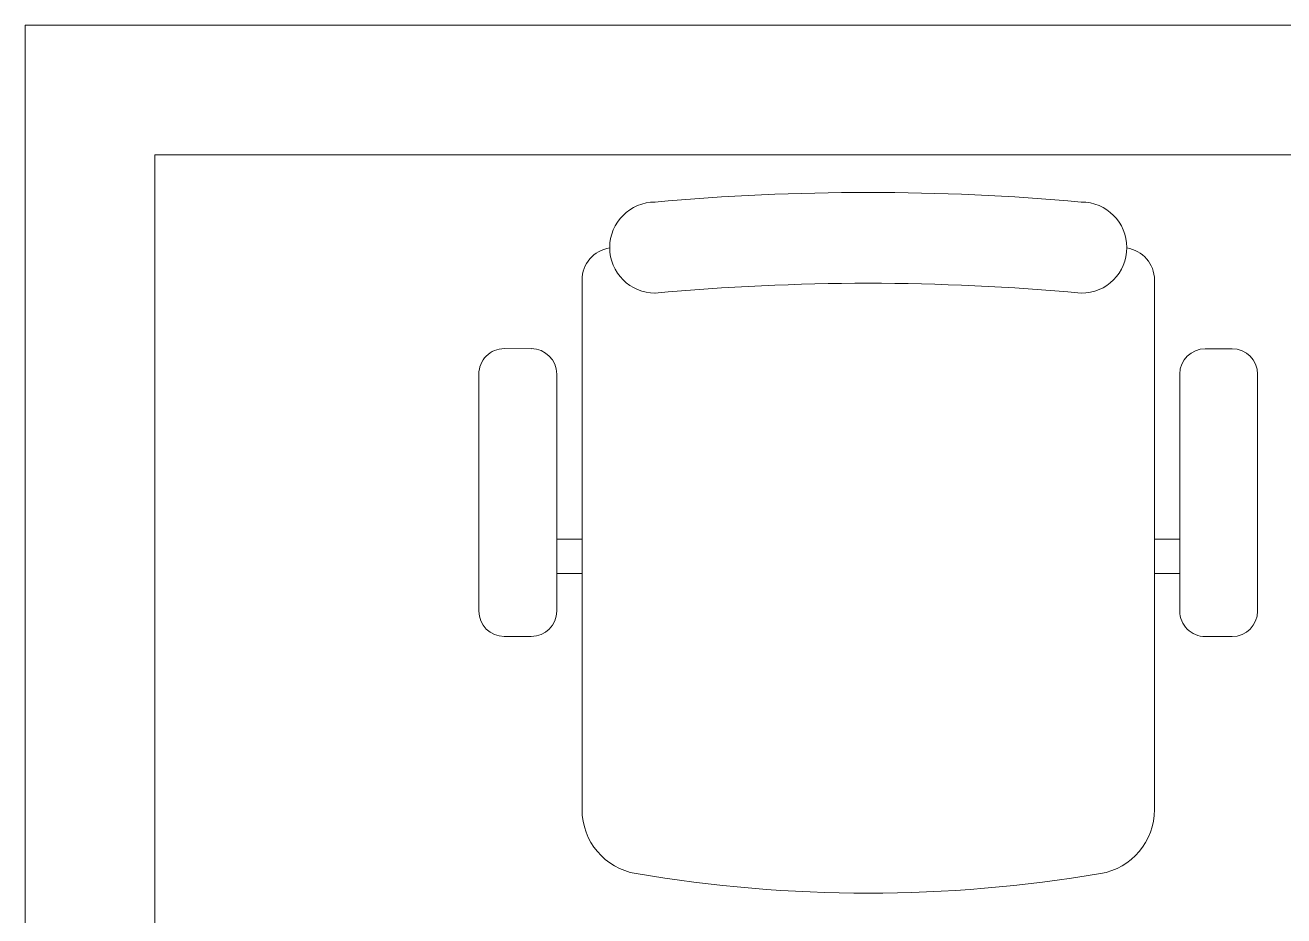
# Model space of a CAD drawing. Header units: millimetres. Extents: x -160614 to 59925, y -157025 to 0.
# Drawn here: x -105460 to -104490, y -112429 to -111743 of the extents above; entities that cross this region are included whole.
import ezdxf

# ---------------------------------------------------------------- set-up
doc = ezdxf.new("R2010")
doc.units = ezdxf.units.MM
doc.header["$LTSCALE"] = 8
doc.layers.get('0').update_dxf_attribs({"color": 9, "lineweight": 5})
for name, color, linetype, lineweight in [('72_EGR_EQP_TAG', 9, 'Continuous', 5), ('LOADING', 9, 'Continuous', 5), ('NEW Wall', 9, 'Continuous', 5), ('Walls', 9, 'Continuous', 5)]:
    doc.layers.add(name, color=color, linetype=linetype, lineweight=lineweight)
doc.layers.get('0').off()
doc.layers.get('0').freeze()

# ---------------------------------------------------------------- blocks, each defined once
blk = doc.blocks.new('*X17')
for p, q in [((5, 3), (5, 3)), ((5, 3), (5, 3)), ((5, 3), (5, 3)), ((5, 3), (5, 3)), ((5, 3), (5, 3)), ((5, 3), (5, 3)), ((5, 3), (5, 3)), ((5, 3), (5, 3)), ((5, 3), (5, 3)), ((5, 3), (5, 3)), ((5, 3), (5, 3)), ((5, 3), (5, 3)), ((5, 3), (5, 3)), ((5, 3), (5, 3)), ((5, 3), (5, 3)), ((5, 3), (5, 3)), ((5, 3), (5, 3)), ((5, 3), (5, 3)), ((5, 3), (5, 3)), ((5, 3), (5, 3)), ((5, 3), (5, 3)), ((5, 3), (5, 3)), ((5, 3), (5, 3)), ((5, 3), (5, 3)), ((5, 3), (5, 3)), ((5, 3), (5, 3)), ((5, 3), (5, 3)), ((5, 3), (5, 3)), ((5, 3), (5, 3)), ((5, 3), (5, 3)), ((5, 3), (5, 3)), ((5, 3), (5, 3)), ((5, 3), (5, 3)), ((5, 3), (5, 3)), ((5, 3), (5, 3)), ((5, 3), (5, 3)), ((5, 3), (5, 3)), ((5, 3), (5, 3)), ((5, 3), (5, 3)), ((5, 3), (5, 3)), ((5, 3), (5, 3)), ((5, 3), (5, 3)), ((5, 3), (5, 3)), ((5, 3), (5, 3)), ((5, 3), (5, 3)), ((5, 3), (5, 3)), ((5, 3), (5, 3)), ((5, 3), (5, 3)), ((5, 3), (5, 3)), ((5, 3), (5, 3)), ((5, 3), (5, 3)), ((5, 3), (5, 3)), ((5, 3), (5, 3)), ((5, 3), (5, 3)), ((5, 3), (5, 3)), ((5, 3), (5, 3)), ((5, 3), (5, 3)), ((5, 3), (5, 3)), ((5, 3), (5, 3)), ((5, 3), (5, 3)), ((5, 3), (5, 3)), ((5, 3), (5, 3)), ((5, 3), (5, 3)), ((5, 3), (5, 3)), ((5, 3), (5, 3)), ((5, 3), (5, 3)), ((6, 3), (5, 3)), ((5, 3), (5, 3)), ((6, 3), (5, 3)), ((5, 3), (5, 3)), ((6, 3), (5, 3)), ((5, 3), (5, 3)), ((6, 3), (5, 3)), ((5, 3), (5, 3)), ((5, 3), (5, 3)), ((5, 3), (5, 3)), ((5, 3), (5, 3)), ((5, 3), (5, 3)), ((5, 3), (5, 3)), ((5, 3), (5, 3)), ((5, 3), (5, 3)), ((5, 3), (5, 3)), ((5, 3), (5, 3)), ((5, 3), (5, 3)), ((5, 3), (5, 3)), ((5, 3), (5, 3)), ((5, 3), (5, 3)), ((5, 3), (5, 3)), ((5, 3), (5, 3)), ((5, 3), (5, 3)), ((5, 3), (5, 3)), ((5, 3), (5, 3)), ((5, 3), (5, 3)), ((5, 3), (5, 3)), ((5, 3), (5, 3)), ((5, 3), (5, 3)), ((6, 3), (6, 3)), ((6, 3), (6, 3)), ((6, 3), (6, 3)), ((6, 3), (6, 3)), ((6, 3), (6, 3)), ((6, 3), (6, 3)), ((6, 3), (6, 3)), ((6, 3), (6, 3)), ((6, 3), (6, 3)), ((6, 3), (6, 3)), ((6, 3), (6, 3)), ((6, 3), (6, 3)), ((6, 3), (6, 3)), ((6, 3), (6, 3)), ((6, 3), (6, 3)), ((6, 3), (6, 3)), ((6, 3), (6, 3)), ((6, 3), (6, 3)), ((6, 3), (6, 3)), ((6, 3), (6, 3)), ((6, 3), (6, 3)), ((6, 3), (6, 3)), ((6, 3), (6, 3)), ((6, 3), (6, 3)), ((6, 3), (6, 3)), ((6, 3), (6, 3)), ((6, 3), (6, 3)), ((6, 3), (6, 3)), ((6, 3), (6, 3)), ((6, 3), (6, 3)), ((6, 3), (6, 3)), ((6, 3), (6, 3)), ((6, 3), (6, 3)), ((6, 3), (6, 3)), ((6, 3), (6, 3)), ((6, 3), (6, 3)), ((6, 3), (6, 3)), ((6, 3), (6, 3)), ((6, 3), (6, 3)), ((6, 3), (6, 3)), ((6, 3), (6, 3)), ((6, 3), (6, 3)), ((6, 3), (6, 3)), ((6, 3), (6, 3)), ((6, 3), (6, 3)), ((6, 3), (6, 3)), ((6, 3), (6, 3)), ((6, 3), (6, 3)), ((6, 3), (6, 3)), ((6, 3), (6, 3)), ((6, 3), (6, 3)), ((6, 3), (6, 3)), ((6, 3), (6, 3)), ((6, 3), (6, 3)), ((6, 3), (6, 3)), ((6, 3), (6, 3)), ((6, 3), (6, 3)), ((6, 3), (6, 3)), ((6, 3), (6, 3)), ((6, 3), (6, 3)), ((6, 3), (6, 3)), ((6, 3), (6, 3)), ((6, 3), (6, 3)), ((6, 3), (6, 3)), ((6, 3), (6, 3)), ((6, 3), (6, 3)), ((6, 3), (6, 3)), ((6, 3), (6, 3)), ((6, 3), (6, 3)), ((6, 3), (6, 3)), ((6, 3), (6, 3)), ((6, 3), (6, 3)), ((6, 3), (6, 3)), ((6, 3), (6, 3)), ((6, 3), (6, 3)), ((6, 3), (6, 3)), ((6, 3), (6, 3)), ((6, 3), (6, 3)), ((6, 3), (6, 3)), ((6, 3), (6, 3)), ((6, 3), (6, 3)), ((6, 3), (6, 3)), ((6, 3), (6, 3)), ((6, 3), (6, 3)), ((6, 3), (6, 3)), ((6, 3), (6, 3)), ((6, 3), (6, 3)), ((6, 3), (6, 3)), ((6, 3), (6, 3)), ((6, 3), (6, 3)), ((6, 3), (6, 3)), ((6, 3), (6, 3)), ((6, 3), (6, 3)), ((6, 3), (6, 3)), ((6, 3), (6, 3)), ((6, 3), (6, 3)), ((6, 3), (6, 3)), ((6, 3), (6, 3)), ((6, 3), (6, 3)), ((6, 3), (6, 3)), ((6, 3), (6, 3)), ((6, 3), (6, 3)), ((6, 3), (6, 3)), ((6, 3), (6, 3)), ((6, 3), (6, 3)), ((6, 3), (6, 3)), ((6, 3), (6, 3)), ((6, 3), (6, 3)), ((6, 3), (6, 3)), ((6, 3), (6, 3)), ((6, 3), (6, 3)), ((6, 3), (6, 3)), ((6, 3), (6, 3)), ((6, 3), (6, 3)), ((6, 3), (6, 3)), ((6, 3), (6, 3)), ((6, 3), (6, 3)), ((6, 3), (6, 3)), ((6, 3), (6, 3)), ((6, 3), (6, 3)), ((6, 3), (6, 3)), ((6, 3), (6, 3)), ((6, 3), (6, 3)), ((6, 3), (6, 3)), ((6, 3), (6, 3)), ((6, 3), (6, 3)), ((6, 3), (6, 3)), ((6, 3), (6, 3)), ((6, 3), (6, 3)), ((6, 3), (6, 3)), ((6, 3), (6, 3)), ((6, 3), (6, 3)), ((6, 3), (6, 3)), ((6, 3), (6, 3)), ((6, 3), (6, 3)), ((6, 3), (6, 3)), ((6, 3), (6, 3)), ((6, 3), (6, 3)), ((6, 3), (6, 3)), ((6, 3), (6, 3)), ((6, 3), (6, 3)), ((6, 3), (6, 3)), ((6, 3), (6, 3)), ((6, 3), (6, 3)), ((6, 3), (6, 3)), ((6, 3), (6, 3)), ((6, 3), (6, 3)), ((6, 3), (6, 3)), ((6, 3), (6, 3)), ((6, 3), (6, 3)), ((6, 3), (6, 3)), ((6, 3), (6, 3)), ((6, 3), (6, 3)), ((6, 3), (6, 3)), ((6, 3), (6, 3)), ((6, 3), (6, 3)), ((6, 3), (6, 3)), ((6, 3), (6, 3)), ((6, 3), (6, 3)), ((6, 3), (6, 3)), ((6, 3), (6, 3)), ((6, 3), (6, 3)), ((6, 3), (6, 3)), ((6, 3), (6, 3)), ((6, 3), (6, 3)), ((6, 3), (6, 3)), ((6, 3), (6, 3)), ((6, 3), (6, 3)), ((6, 3), (6, 3)), ((6, 3), (6, 3)), ((6, 3), (6, 3)), ((6, 3), (6, 3)), ((6, 3), (6, 3)), ((6, 3), (6, 3)), ((6, 3), (6, 3)), ((6, 3), (6, 3)), ((6, 3), (6, 3)), ((6, 3), (6, 3)), ((6, 3), (6, 3)), ((6, 3), (6, 3)), ((6, 3), (6, 3)), ((6, 3), (6, 3)), ((6, 3), (6, 3)), ((6, 3), (6, 3)), ((6, 3), (6, 3)), ((6, 3), (6, 3)), ((6, 3), (6, 3)), ((6, 3), (6, 3)), ((6, 3), (6, 3)), ((6, 3), (6, 3)), ((6, 3), (6, 3)), ((6, 3), (6, 3)), ((6, 3), (6, 3)), ((6, 3), (6, 3)), ((6, 3), (6, 3)), ((6, 3), (6, 3)), ((6, 3), (6, 3)), ((6, 3), (6, 3)), ((6, 3), (6, 3)), ((6, 3), (6, 3)), ((6, 3), (6, 3)), ((6, 3), (6, 3)), ((6, 3), (6, 3)), ((6, 3), (6, 3)), ((6, 3), (5, 3)), ((6, 3), (5, 3)), ((6, 3), (5, 3)), ((6, 3), (5, 3)), ((6, 3), (5, 3)), ((6, 3), (6, 3)), ((6, 3), (6, 3)), ((6, 3), (6, 3)), ((6, 3), (6, 3)), ((6, 3), (6, 3)), ((6, 3), (6, 3)), ((6, 3), (6, 3)), ((6, 3), (6, 3)), ((6, 3), (6, 3)), ((6, 3), (6, 3)), ((6, 3), (6, 3)), ((6, 3), (6, 3)), ((6, 3), (6, 3)), ((6, 3), (6, 3)), ((6, 3), (6, 3)), ((6, 3), (6, 3)), ((6, 3), (6, 3)), ((6, 3), (6, 3)), ((6, 3), (6, 3)), ((6, 3), (6, 3)), ((6, 3), (6, 3)), ((6, 3), (6, 3)), ((6, 3), (6, 3)), ((6, 3), (6, 3)), ((6, 3), (6, 3)), ((6, 3), (6, 3)), ((6, 3), (6, 3)), ((6, 3), (6, 3)), ((6, 3), (6, 3)), ((6, 3), (6, 3)), ((6, 3), (6, 3)), ((6, 3), (6, 3)), ((6, 3), (6, 3)), ((6, 3), (6, 3)), ((6, 3), (6, 3)), ((6, 3), (6, 3)), ((6, 3), (6, 3)), ((6, 3), (6, 3)), ((6, 3), (6, 3)), ((6, 3), (6, 3)), ((6, 3), (6, 3)), ((6, 3), (6, 3)), ((6, 3), (6, 3)), ((6, 3), (6, 3)), ((6, 3), (6, 3)), ((6, 3), (6, 3)), ((6, 3), (6, 3)), ((6, 3), (6, 3)), ((6, 3), (6, 3)), ((6, 3), (6, 3)), ((6, 3), (6, 3)), ((6, 3), (6, 3)), ((6, 3), (6, 3)), ((6, 3), (6, 3)), ((6, 3), (6, 3)), ((6, 3), (6, 3)), ((6, 3), (6, 3)), ((6, 3), (6, 3)), ((6, 3), (6, 3)), ((6, 3), (6, 3)), ((6, 3), (6, 3)), ((6, 3), (6, 3)), ((6, 3), (6, 3)), ((6, 3), (6, 3)), ((6, 3), (6, 3)), ((6, 3), (6, 3)), ((6, 3), (6, 3)), ((6, 3), (6, 3)), ((6, 3), (6, 3)), ((6, 3), (6, 3)), ((6, 3), (6, 3)), ((6, 3), (6, 3)), ((6, 3), (6, 3)), ((6, 3), (6, 3)), ((6, 3), (6, 3)), ((6, 3), (6, 3)), ((6, 3), (6, 3)), ((6, 3), (6, 3)), ((6, 3), (6, 3)), ((6, 3), (6, 3)), ((6, 3), (6, 3)), ((6, 3), (6, 3)), ((6, 3), (6, 3)), ((6, 3), (6, 3)), ((6, 3), (6, 3)), ((6, 3), (6, 3)), ((6, 3), (6, 3)), ((6, 3), (6, 3)), ((6, 3), (6, 3)), ((6, 3), (6, 3)), ((6, 3), (6, 3)), ((6, 3), (6, 3)), ((6, 3), (6, 3)), ((6, 3), (6, 3)), ((6, 3), (6, 3)), ((6, 3), (6, 3)), ((6, 3), (6, 3)), ((6, 3), (6, 3)), ((6, 3), (6, 3)), ((6, 3), (6, 3)), ((6, 3), (6, 3)), ((6, 3), (6, 3)), ((6, 3), (6, 3)), ((6, 3), (6, 3)), ((6, 3), (6, 3)), ((6, 3), (6, 3)), ((6, 3), (6, 3)), ((6, 3), (6, 3)), ((6, 3), (6, 3)), ((6, 3), (6, 3)), ((6, 3), (6, 3)), ((6, 3), (6, 3)), ((6, 3), (6, 3)), ((6, 3), (6, 3)), ((6, 3), (6, 3)), ((6, 3), (6, 3)), ((6, 3), (6, 3)), ((6, 3), (6, 3)), ((6, 3), (6, 3)), ((6, 3), (6, 3)), ((6, 3), (6, 3)), ((6, 3), (6, 3)), ((6, 3), (6, 3)), ((6, 3), (6, 3)), ((6, 3), (6, 3)), ((6, 3), (6, 3)), ((6, 3), (6, 3)), ((6, 3), (6, 3)), ((6, 3), (6, 3)), ((6, 3), (6, 3)), ((6, 3), (6, 3)), ((6, 3), (6, 3)), ((6, 3), (6, 3)), ((6, 3), (6, 3)), ((6, 3), (6, 3)), ((6, 3), (6, 3)), ((6, 3), (6, 3)), ((6, 3), (6, 3)), ((6, 3), (6, 3)), ((6, 3), (6, 3)), ((6, 3), (6, 3)), ((6, 3), (6, 3)), ((6, 3), (6, 3)), ((6, 3), (6, 3)), ((6, 3), (6, 3)), ((6, 3), (6, 3)), ((6, 3), (6, 3)), ((6, 3), (6, 3)), ((6, 3), (6, 3)), ((6, 3), (6, 3)), ((6, 3), (6, 3)), ((6, 3), (6, 3)), ((6, 3), (6, 3)), ((6, 3), (6, 3)), ((6, 3), (6, 3)), ((6, 3), (6, 3)), ((6, 3), (6, 3)), ((6, 3), (6, 3)), ((6, 3), (6, 3)), ((6, 3), (6, 3)), ((6, 3), (6, 3)), ((6, 3), (6, 3)), ((6, 3), (6, 3)), ((6, 3), (6, 3)), ((6, 3), (6, 3)), ((6, 3), (6, 3)), ((6, 3), (6, 3)), ((6, 3), (6, 3)), ((6, 3), (6, 3)), ((6, 3), (6, 3)), ((6, 3), (6, 3)), ((6, 3), (6, 3)), ((6, 3), (6, 3)), ((6, 3), (6, 3)), ((6, 3), (6, 3)), ((6, 3), (6, 3)), ((6, 3), (6, 3)), ((6, 3), (6, 3)), ((6, 3), (6, 3)), ((6, 3), (6, 3)), ((6, 3), (6, 3)), ((6, 3), (6, 3)), ((6, 3), (6, 3)), ((6, 3), (6, 3)), ((6, 3), (6, 3)), ((6, 3), (6, 3)), ((6, 3), (6, 3)), ((6, 3), (6, 3)), ((6, 3), (6, 3)), ((6, 3), (6, 3)), ((6, 3), (6, 3)), ((6, 3), (6, 3)), ((6, 3), (6, 3)), ((6, 3), (6, 3)), ((6, 3), (6, 3)), ((6, 3), (6, 3)), ((6, 3), (6, 3)), ((6, 3), (6, 3)), ((6, 3), (6, 3)), ((6, 3), (6, 3)), ((6, 3), (6, 3)), ((6, 3), (6, 3)), ((6, 3), (6, 3)), ((6, 3), (6, 3)), ((6, 3), (6, 3)), ((6, 3), (6, 3)), ((6, 3), (6, 3)), ((6, 3), (6, 3)), ((6, 3), (6, 3)), ((6, 3), (6, 3)), ((6, 3), (6, 3)), ((6, 3), (6, 3)), ((6, 3), (6, 3)), ((6, 3), (6, 3)), ((6, 3), (6, 3)), ((6, 3), (6, 3)), ((6, 3), (6, 3)), ((6, 3), (6, 3)), ((6, 3), (6, 3)), ((6, 3), (6, 3)), ((6, 3), (6, 3)), ((6, 3), (6, 3)), ((6, 3), (6, 3)), ((6, 3), (6, 3)), ((6, 3), (6, 3)), ((6, 3), (6, 3)), ((6, 3), (6, 3)), ((6, 3), (6, 3)), ((6, 3), (6, 3)), ((6, 3), (6, 3)), ((6, 3), (6, 3)), ((6, 3), (6, 3)), ((6, 3), (6, 3)), ((6, 3), (6, 3)), ((6, 3), (6, 3)), ((6, 3), (6, 3)), ((6, 3), (6, 3)), ((6, 3), (6, 3)), ((6, 3), (6, 3)), ((6, 3), (6, 3)), ((6, 3), (6, 3)), ((6, 3), (6, 3)), ((6, 3), (6, 3)), ((6, 3), (6, 3)), ((6, 3), (6, 3)), ((6, 3), (6, 3)), ((6, 3), (6, 3)), ((6, 3), (6, 3)), ((6, 3), (6, 3)), ((6, 3), (6, 3)), ((6, 3), (6, 3)), ((6, 3), (6, 3)), ((6, 3), (6, 3)), ((6, 3), (6, 3)), ((6, 3), (6, 3)), ((6, 3), (6, 3)), ((6, 3), (6, 3)), ((6, 3), (6, 3)), ((6, 3), (6, 3)), ((6, 3), (6, 3)), ((6, 3), (6, 3)), ((6, 3), (6, 3)), ((6, 3), (6, 3)), ((6, 3), (6, 3)), ((6, 3), (6, 3)), ((6, 3), (6, 3)), ((6, 3), (6, 3)), ((6, 3), (6, 3)), ((6, 3), (6, 3)), ((6, 3), (6, 3)), ((6, 3), (6, 3)), ((6, 3), (6, 3)), ((6, 3), (6, 3)), ((6, 3), (6, 3)), ((6, 3), (6, 3)), ((6, 3), (6, 3)), ((6, 3), (6, 3)), ((6, 3), (6, 3)), ((6, 3), (6, 3)), ((6, 3), (6, 3)), ((6, 3), (6, 3)), ((6, 3), (6, 3)), ((6, 3), (6, 3)), ((6, 3), (6, 3)), ((6, 3), (6, 3)), ((6, 3), (6, 3)), ((6, 3), (6, 3)), ((6, 3), (6, 3)), ((6, 3), (6, 3)), ((6, 3), (6, 3)), ((6, 3), (6, 3)), ((6, 3), (6, 3)), ((6, 3), (6, 3)), ((6, 3), (6, 3)), ((6, 3), (6, 3)), ((6, 3), (6, 3)), ((6, 3), (6, 3)), ((6, 3), (6, 3)), ((6, 3), (6, 3)), ((6, 3), (6, 3)), ((6, 3), (6, 3)), ((6, 3), (6, 3)), ((6, 3), (6, 3)), ((6, 3), (6, 3)), ((6, 3), (6, 3)), ((6, 3), (6, 3)), ((6, 3), (6, 3)), ((6, 3), (6, 3)), ((6, 3), (6, 3)), ((6, 3), (6, 3)), ((6, 3), (6, 3)), ((6, 3), (6, 3)), ((6, 3), (6, 3)), ((6, 3), (6, 3)), ((6, 3), (6, 3)), ((6, 3), (6, 3)), ((6, 3), (6, 3))]:
    blk.add_line(p, q)
blk = doc.blocks.new('*X18')
for p, q in [((13, 1), (13, 1)), ((13, 1), (13, 1)), ((13, 1), (13, 1)), ((13, 1), (13, 1)), ((13, 1), (13, 1)), ((13, 1), (13, 1)), ((13, 1), (13, 1)), ((13, 1), (13, 1)), ((13, 1), (13, 1)), ((13, 1), (13, 1)), ((13, 1), (13, 1)), ((13, 1), (13, 1)), ((13, 1), (13, 1)), ((13, 1), (13, 1)), ((13, 1), (13, 1)), ((13, 1), (14, 1)), ((13, 1), (14, 1)), ((13, 1), (14, 1)), ((13, 1), (13, 1)), ((13, 1), (13, 1)), ((13, 1), (13, 1)), ((13, 1), (13, 1)), ((13, 1), (13, 1)), ((13, 1), (13, 1)), ((13, 1), (13, 1)), ((13, 1), (13, 1)), ((13, 1), (13, 1)), ((13, 1), (13, 1)), ((13, 1), (13, 1)), ((13, 1), (13, 1)), ((13, 1), (13, 1)), ((13, 1), (13, 1)), ((13, 1), (13, 1)), ((13, 1), (13, 1)), ((13, 1), (13, 1)), ((13, 1), (13, 1)), ((13, 1), (13, 1)), ((13, 1), (13, 1)), ((13, 1), (13, 1)), ((13, 1), (13, 1)), ((13, 1), (13, 1)), ((13, 1), (13, 1)), ((13, 1), (13, 1)), ((13, 1), (13, 1)), ((13, 1), (13, 1)), ((13, 1), (13, 1)), ((13, 1), (13, 1)), ((13, 1), (13, 1)), ((13, 1), (13, 1)), ((13, 1), (13, 1)), ((13, 1), (13, 1)), ((13, 1), (13, 1)), ((13, 1), (13, 1)), ((13, 1), (13, 1)), ((13, 1), (13, 1)), ((13, 1), (13, 1)), ((13, 1), (13, 1)), ((13, 1), (13, 1)), ((13, 1), (13, 1)), ((13, 1), (13, 1)), ((13, 1), (13, 1)), ((13, 1), (13, 1)), ((13, 1), (13, 1)), ((13, 1), (13, 1)), ((13, 1), (13, 1)), ((13, 1), (13, 1)), ((13, 1), (13, 1)), ((13, 1), (13, 1)), ((13, 1), (13, 1)), ((13, 1), (13, 1)), ((13, 1), (13, 1)), ((13, 1), (13, 1)), ((13, 1), (13, 1)), ((13, 1), (13, 1)), ((13, 1), (13, 1)), ((13, 1), (13, 1)), ((13, 1), (13, 1)), ((13, 1), (13, 1)), ((13, 1), (13, 1)), ((13, 1), (13, 1)), ((13, 1), (13, 1)), ((13, 1), (13, 1)), ((13, 1), (13, 1)), ((13, 1), (13, 1)), ((13, 1), (13, 1)), ((13, 1), (13, 1)), ((13, 1), (13, 1)), ((13, 1), (13, 1)), ((13, 1), (13, 1)), ((13, 1), (13, 1)), ((13, 1), (13, 1)), ((13, 1), (13, 1)), ((13, 1), (13, 1)), ((13, 1), (13, 1)), ((13, 1), (13, 1)), ((13, 1), (13, 1)), ((13, 1), (13, 1)), ((13, 1), (13, 1)), ((13, 1), (13, 1)), ((13, 1), (13, 1)), ((13, 1), (13, 1)), ((13, 1), (13, 1)), ((13, 1), (13, 1)), ((13, 1), (13, 1)), ((13, 1), (13, 1)), ((13, 1), (13, 1)), ((13, 1), (13, 1)), ((13, 1), (13, 1)), ((13, 1), (13, 1)), ((13, 1), (13, 1)), ((13, 1), (13, 1)), ((13, 1), (13, 1)), ((13, 1), (13, 1)), ((13, 1), (13, 1)), ((13, 1), (13, 1)), ((13, 1), (13, 1)), ((13, 1), (13, 1)), ((13, 1), (13, 1)), ((13, 1), (13, 1)), ((13, 1), (13, 1)), ((13, 1), (13, 1)), ((13, 1), (13, 1)), ((13, 1), (13, 1)), ((13, 1), (14, 1)), ((13, 0), (13, 0)), ((13, 0), (13, 0)), ((13, 0), (13, 0)), ((13, 0), (13, 0)), ((13, 0), (13, 0)), ((13, 0), (13, 0)), ((13, 0), (13, 0)), ((13, 0), (13, 0)), ((13, 0), (13, 0)), ((13, 0), (13, 0)), ((13, 0), (13, 0)), ((13, 0), (13, 0)), ((13, 0), (13, 0)), ((13, 0), (13, 0)), ((13, 0), (13, 0)), ((13, 0), (13, 0)), ((13, 0), (13, 0)), ((13, 0), (13, 0)), ((13, 0), (13, 0)), ((13, 0), (13, 0)), ((13, 0), (13, 0)), ((13, 0), (13, 0)), ((13, 0), (13, 0)), ((13, 0), (13, 0)), ((13, 0), (13, 0)), ((13, 0), (13, 0)), ((13, 0), (13, 0)), ((13, 0), (13, 0)), ((13, 0), (13, 0)), ((13, 0), (13, 0)), ((13, 0), (13, 0)), ((13, 0), (13, 0)), ((13, 0), (13, 0)), ((13, 0), (13, 0)), ((13, 0), (13, 0)), ((13, 0), (13, 0)), ((13, 0), (13, 0)), ((13, 0), (13, 0)), ((13, 0), (13, 0)), ((13, 0), (13, 0)), ((13, 0), (13, 0)), ((13, 0), (13, 0)), ((13, 0), (13, 0)), ((13, 0), (13, 0)), ((13, 0), (13, 0)), ((13, 0), (13, 0)), ((13, 0), (13, 0)), ((13, 0), (13, 0)), ((13, 0), (14, 0)), ((13, 0), (14, 0)), ((13, 0), (13, 0)), ((13, 0), (14, 0)), ((14, 1), (14, 1)), ((14, 1), (14, 1)), ((14, 1), (14, 1)), ((14, 1), (14, 1)), ((14, 1), (14, 1)), ((14, 1), (14, 1)), ((14, 1), (14, 1)), ((14, 1), (14, 1)), ((14, 1), (14, 1)), ((14, 1), (14, 1)), ((14, 1), (14, 1)), ((14, 1), (14, 1)), ((14, 1), (14, 1)), ((14, 1), (14, 1)), ((14, 1), (14, 1)), ((14, 1), (14, 1)), ((14, 1), (14, 1)), ((14, 1), (14, 1)), ((14, 1), (14, 1)), ((14, 1), (14, 1)), ((14, 1), (14, 1)), ((14, 1), (14, 1)), ((14, 1), (14, 1)), ((14, 1), (14, 1)), ((14, 1), (14, 1)), ((14, 1), (14, 1)), ((14, 1), (14, 1)), ((14, 1), (14, 1)), ((14, 1), (14, 1)), ((14, 1), (14, 1)), ((14, 1), (14, 1)), ((14, 1), (14, 1)), ((14, 1), (14, 1)), ((14, 1), (14, 1)), ((14, 1), (14, 1)), ((14, 1), (14, 1)), ((14, 1), (14, 1)), ((14, 1), (14, 1)), ((14, 1), (14, 1)), ((14, 1), (14, 1)), ((14, 1), (14, 1)), ((14, 1), (14, 1)), ((14, 1), (14, 1)), ((14, 1), (14, 1)), ((14, 1), (14, 1)), ((14, 1), (14, 1)), ((14, 1), (14, 1)), ((14, 1), (14, 1)), ((14, 1), (14, 1)), ((14, 1), (14, 1)), ((14, 1), (14, 1)), ((14, 1), (14, 1)), ((14, 1), (14, 1)), ((14, 1), (14, 1)), ((14, 1), (14, 1)), ((14, 1), (14, 1)), ((14, 1), (14, 1)), ((14, 1), (14, 1)), ((14, 1), (14, 1)), ((14, 1), (14, 1)), ((14, 1), (14, 1)), ((14, 1), (14, 1)), ((14, 1), (14, 1)), ((14, 1), (14, 1)), ((14, 1), (14, 1)), ((14, 1), (14, 1)), ((14, 1), (14, 1)), ((14, 1), (14, 1)), ((14, 1), (14, 1)), ((14, 1), (14, 1)), ((14, 1), (14, 1)), ((14, 1), (14, 1)), ((14, 1), (14, 1)), ((14, 1), (14, 1)), ((14, 1), (14, 1)), ((14, 1), (14, 1)), ((14, 1), (14, 1)), ((14, 1), (14, 1)), ((14, 1), (14, 1)), ((14, 1), (14, 1)), ((14, 1), (14, 1)), ((14, 1), (14, 1)), ((14, 1), (14, 1)), ((14, 1), (14, 1)), ((14, 1), (14, 1)), ((14, 1), (14, 1)), ((14, 1), (14, 1)), ((14, 1), (14, 1)), ((14, 1), (14, 1)), ((14, 1), (14, 1)), ((14, 1), (14, 1)), ((14, 1), (14, 1)), ((14, 1), (14, 1)), ((14, 1), (14, 1)), ((14, 0), (14, 0)), ((14, 0), (14, 0)), ((14, 0), (14, 0)), ((14, 0), (14, 0)), ((14, 0), (14, 0)), ((14, 0), (14, 0)), ((14, 0), (14, 0)), ((14, 0), (14, 0)), ((14, 0), (14, 0)), ((14, 0), (14, 0)), ((14, 0), (14, 0)), ((14, 0), (14, 0)), ((14, 0), (14, 0)), ((14, 0), (14, 0)), ((14, 0), (14, 0)), ((14, 0), (14, 0)), ((14, 0), (14, 0)), ((14, 0), (14, 0)), ((14, 0), (14, 0)), ((14, 0), (14, 0)), ((14, 0), (14, 0)), ((14, 0), (14, 0)), ((14, 0), (14, 0)), ((14, 0), (14, 0)), ((14, 0), (14, 0)), ((14, 0), (14, 0)), ((14, 0), (14, 0)), ((14, 0), (14, 0)), ((14, 0), (14, 0)), ((14, 0), (14, 0)), ((14, 0), (14, 0)), ((14, 0), (14, 0)), ((14, 0), (14, 0)), ((14, 0), (14, 0)), ((14, 0), (14, 0)), ((14, 0), (14, 0)), ((14, 0), (14, 0)), ((14, 0), (14, 0)), ((14, 0), (14, 0)), ((14, 0), (14, 0)), ((14, 0), (14, 0)), ((14, 0), (14, 0)), ((14, 0), (14, 0)), ((14, 0), (14, 0)), ((14, 0), (14, 0)), ((14, 0), (14, 0)), ((14, 0), (14, 0)), ((14, 0), (14, 0)), ((13, 0), (13, 0)), ((13, 0), (14, 0)), ((13, 0), (13, 0)), ((13, 0), (14, 0)), ((13, 0), (13, 0)), ((13, 0), (14, 0)), ((13, 0), (13, 0)), ((13, 0), (13, 0)), ((13, 0), (13, 0)), ((13, 0), (13, 0)), ((13, 0), (14, 0)), ((13, 0), (13, 0)), ((13, 0), (14, 0)), ((13, 0), (13, 0)), ((13, 0), (14, 0)), ((13, 0), (13, 0)), ((13, 0), (14, 0)), ((13, 0), (13, 0)), ((13, 0), (14, 0)), ((13, 0), (13, 0)), ((13, 0), (14, 0)), ((13, 0), (13, 0)), ((13, 0), (14, 0)), ((13, 0), (13, 0)), ((13, 0), (13, 0)), ((13, 0), (13, 0)), ((13, 0), (14, 0)), ((13, 0), (13, 0)), ((13, 0), (14, 0)), ((13, 0), (13, 0)), ((13, 0), (14, 0)), ((13, 0), (13, 0)), ((13, 0), (14, 0)), ((13, 0), (13, 0)), ((13, 0), (13, 0)), ((13, 0), (13, 0)), ((13, 0), (13, 0)), ((13, 0), (13, 0)), ((13, 0), (13, 0)), ((13, 0), (13, 0)), ((13, 0), (13, 0)), ((13, 0), (13, 0)), ((13, 0), (13, 0)), ((13, 0), (13, 0)), ((13, 0), (13, 0)), ((13, 0), (13, 0)), ((13, 0), (13, 0)), ((13, 0), (13, 0)), ((13, 0), (13, 0)), ((13, 0), (13, 0)), ((13, 0), (13, 0)), ((13, 0), (13, 0)), ((13, 0), (13, 0)), ((13, 0), (13, 0)), ((13, 0), (13, 0)), ((13, 0), (13, 0)), ((13, 0), (13, 0)), ((13, 0), (13, 0)), ((13, 0), (13, 0)), ((13, 0), (13, 0)), ((13, 0), (13, 0)), ((13, 0), (13, 0)), ((13, 0), (13, 0)), ((13, 0), (13, 0)), ((13, -1), (13, -1)), ((13, -1), (13, -1)), ((13, -1), (13, -1)), ((13, -1), (13, -1)), ((13, -1), (13, -1)), ((13, -1), (14, -1)), ((13, -1), (13, -1)), ((14, 0), (14, 0)), ((14, 0), (14, 0)), ((14, 0), (14, 0)), ((14, 0), (14, 0)), ((14, 0), (14, 0)), ((14, 0), (14, 0)), ((14, 0), (14, 0)), ((14, 0), (14, 0)), ((14, 0), (14, 0)), ((14, 0), (14, 0)), ((14, 0), (14, 0)), ((14, 0), (14, 0)), ((14, 0), (14, 0)), ((14, 0), (14, 0)), ((14, 0), (14, 0)), ((13, 0), (14, 0)), ((14, 0), (14, 0)), ((14, 0), (14, 0)), ((14, 0), (14, 0)), ((14, 0), (14, 0)), ((14, 0), (14, 0)), ((14, 0), (14, 0)), ((14, 0), (14, 0)), ((14, 0), (14, 0)), ((14, 0), (14, 0)), ((14, 0), (14, 0)), ((14, 0), (14, 0)), ((14, 0), (14, 0)), ((14, 0), (14, 0)), ((14, 0), (14, 0)), ((14, 0), (14, 0)), ((14, 0), (14, 0)), ((14, 0), (14, 0)), ((14, 0), (14, 0)), ((14, 0), (14, 0)), ((14, 0), (14, 0)), ((14, 0), (14, 0)), ((14, 0), (14, 0)), ((14, 0), (14, 0)), ((14, 0), (14, 0)), ((14, 0), (14, 0)), ((14, 0), (14, 0)), ((14, 0), (14, 0)), ((14, 0), (14, 0)), ((14, 0), (14, 0)), ((14, 0), (14, 0)), ((14, 0), (14, 0)), ((14, 0), (14, 0)), ((14, 0), (14, 0)), ((14, 0), (14, 0)), ((14, -1), (14, -1)), ((14, -1), (14, -1)), ((14, -1), (14, -1)), ((14, -1), (14, -1)), ((14, -1), (14, -1))]:
    blk.add_line(p, q)
blk = doc.blocks.new('GF21018-P')
for p, q in [((-0.2207, 0.47563), (-0.2207, 0.0675)), ((0.22049, 0.47563), (0.22049, 0.0675)), ((-0.2806, 0.34221), (-0.25983, 0.34221)), ((0.25963, 0.34221), (0.2804, 0.34221)), ((-0.30021, 0.32259), (-0.30021, 0.14)), ((-0.24021, 0.32259), (-0.24021, 0.14)), ((0.24001, 0.32259), (0.24001, 0.14)), ((0.30001, 0.32259), (0.30001, 0.14)), ((-0.24021, 0.29372), (-0.2207, 0.29372)), ((0.22049, 0.29372), (0.24001, 0.29372)), ((-0.24021, 0.26708), (-0.2207, 0.26708)), ((0.22049, 0.26708), (0.24001, 0.26708)), ((-0.2806, 0.12039), (-0.25983, 0.12039)), ((0.25963, 0.12039), (0.2804, 0.12039))]:
    blk.add_line(p, q)
for points in [[(0.24001, 0.29372), (0.24001, 0.29372), (0.24001, 0.29372), (0.24001, 0.29372), (0.24001, 0.29372), (0.24001, 0.29372), (0.24001, 0.29372), (0.24001, 0.29372), (0.24001, 0.29372), (0.24001, 0.29372), (0.24001, 0.29372), (0.24001, 0.29372), (0.24001, 0.29372), (0.24001, 0.29372), (0.24001, 0.29372), (0.24001, 0.29372), (0.24001, 0.29372), (0.24001, 0.29372), (0.24001, 0.29372), (0.24001, 0.29372), (0.24001, 0.29372), (0.24001, 0.29372), (0.24001, 0.29372), (0.24001, 0.29372), (0.24001, 0.29372), (0.24001, 0.29372), (0.24001, 0.29372), (0.24001, 0.29372), (0.24001, 0.29372), (0.24001, 0.29372), (0.24001, 0.29372), (0.24001, 0.29372), (0.24001, 0.29372), (0.24001, 0.29372), (0.24001, 0.29372), (0.24001, 0.29372), (0.24001, 0.29372), (0.24001, 0.29372), (0.24001, 0.29372), (0.24001, 0.29372), (0.24001, 0.29372), (0.24001, 0.29372), (0.24001, 0.29372), (0.24001, 0.29372), (0.24001, 0.29372), (0.24001, 0.29372), (0.24001, 0.29372), (0.24001, 0.29372), (0.24001, 0.29372), (0.24001, 0.29372), (0.24001, 0.29372), (0.24001, 0.29372), (0.24001, 0.29372), (0.24001, 0.29372), (0.24001, 0.29372), (0.24001, 0.29372), (0.24001, 0.29372), (0.24001, 0.29372), (0.24001, 0.29372), (0.24001, 0.29372), (0.24001, 0.29372), (0.24001, 0.29372), (0.24001, 0.29372), (0.24001, 0.29372), (0.24001, 0.29372), (0.24001, 0.29372), (0.24001, 0.29372), (0.24001, 0.29372), (0.24001, 0.29372), (0.24001, 0.29372), (0.24001, 0.29372), (0.24001, 0.29372), (0.24001, 0.29372), (0.24001, 0.29372), (0.24001, 0.29372), (0.24001, 0.29372), (0.24001, 0.29372), (0.24001, 0.29372), (0.24001, 0.29372), (0.24001, 0.29372), (0.24001, 0.29372), (0.24001, 0.29372), (0.24001, 0.29372), (0.24001, 0.29372), (0.24001, 0.29372), (0.24001, 0.29372), (0.24001, 0.29372), (0.24001, 0.29372), (0.24001, 0.29372), (0.24001, 0.29372), (0.24001, 0.29372), (0.24001, 0.29372), (0.24001, 0.29372), (0.24001, 0.29372), (0.24001, 0.29372), (0.24001, 0.29372), (0.24001, 0.29372), (0.24001, 0.29372), (0.24001, 0.29372), (0.24001, 0.29372), (0.24001, 0.29372), (0.24001, 0.29372), (0.24001, 0.29372), (0.24001, 0.29372), (0.24001, 0.29372), (0.24001, 0.29372), (0.24001, 0.29372), (0.24001, 0.29372), (0.24001, 0.29372), (0.24001, 0.29372), (0.24001, 0.29372), (0.24001, 0.29372), (0.24001, 0.29372), (0.24001, 0.29372), (0.24001, 0.29372), (0.24001, 0.29372), (0.24001, 0.29372), (0.24001, 0.29372), (0.24001, 0.29372), (0.24001, 0.29372), (0.24001, 0.29372), (0.24001, 0.29372), (0.24001, 0.29372), (0.24001, 0.29372), (0.24001, 0.29372), (0.24001, 0.29372), (0.24001, 0.29372), (0.24001, 0.29372), (0.24001, 0.29372), (0.24001, 0.29372), (0.24001, 0.29372), (0.24001, 0.29372), (0.24001, 0.29372), (0.24001, 0.29372), (0.24001, 0.29372), (0.24001, 0.29372), (0.24001, 0.29372), (0.24001, 0.29372), (0.24001, 0.29372), (0.24001, 0.29372), (0.24001, 0.29372), (0.24001, 0.29372), (0.24001, 0.29372), (0.24001, 0.29372), (0.24001, 0.29372), (0.24001, 0.29372), (0.24001, 0.29372), (0.24001, 0.29372), (0.24001, 0.29372), (0.24001, 0.29372), (0.24001, 0.29372), (0.24001, 0.29372), (0.24001, 0.29372), (0.24001, 0.29372), (0.24001, 0.29372), (0.24001, 0.29372), (0.24001, 0.29372), (0.24001, 0.29372), (0.24001, 0.29372), (0.24001, 0.29372), (0.24001, 0.29372), (0.24001, 0.29372), (0.24001, 0.29372), (0.24001, 0.29372), (0.24001, 0.29372), (0.24001, 0.29372), (0.24001, 0.29372), (0.24001, 0.29372), (0.24001, 0.29372), (0.24001, 0.29372), (0.24001, 0.29372), (0.24001, 0.29372), (0.24001, 0.29372), (0.24001, 0.29372), (0.24001, 0.29372), (0.24001, 0.29372), (0.24001, 0.29372), (0.24001, 0.29372), (0.24001, 0.29372), (0.24001, 0.29372), (0.24001, 0.29372), (0.24001, 0.29372), (0.24001, 0.29372), (0.24001, 0.29372), (0.24001, 0.29372), (0.24001, 0.29372), (0.24001, 0.29372), (0.24001, 0.29372), (0.24001, 0.29372), (0.24001, 0.29372), (0.24001, 0.29372), (0.24001, 0.29372), (0.24001, 0.29372), (0.24001, 0.29372), (0.24001, 0.29372), (0.24001, 0.29372), (0.24001, 0.29372), (0.24001, 0.29372), (0.24001, 0.29372), (0.24001, 0.29372), (0.24001, 0.29372), (0.24001, 0.29372), (0.24001, 0.29372), (0.24001, 0.29372), (0.24001, 0.29372), (0.24001, 0.29372), (0.24001, 0.29372), (0.24001, 0.29372), (0.24001, 0.29372), (0.24001, 0.29372), (0.24001, 0.29372), (0.24001, 0.29372), (0.24001, 0.29372), (0.24001, 0.29372), (0.24001, 0.29372), (0.24001, 0.29372), (0.24001, 0.29372), (0.24001, 0.29372), (0.24001, 0.29372), (0.24001, 0.29372), (0.24001, 0.29372), (0.24001, 0.29372), (0.24001, 0.29372), (0.24001, 0.29372), (0.24001, 0.29372), (0.24001, 0.29372), (0.24001, 0.29372), (0.24001, 0.29372), (0.24001, 0.29372), (0.24001, 0.29372), (0.24001, 0.29372), (0.24001, 0.29372), (0.24001, 0.29372), (0.24001, 0.29372), (0.24001, 0.29372), (0.24001, 0.29372), (0.24001, 0.29372), (0.24001, 0.29372), (0.24001, 0.29372), (0.24001, 0.29372), (0.24001, 0.29372), (0.24001, 0.29372), (0.24001, 0.29372), (0.24001, 0.29372), (0.24001, 0.29372), (0.24001, 0.29372), (0.24001, 0.29372), (0.24001, 0.29372), (0.24001, 0.29372), (0.24001, 0.29372), (0.24001, 0.29372), (0.24001, 0.29372), (0.24001, 0.29372), (0.24001, 0.29372), (0.24001, 0.29372), (0.24001, 0.29372), (0.24001, 0.29372), (0.24001, 0.29372), (0.24001, 0.29372), (0.24001, 0.29372), (0.24001, 0.29372), (0.24001, 0.29372), (0.24001, 0.29372), (0.24001, 0.29372), (0.24001, 0.29372), (0.24001, 0.29372), (0.24001, 0.29372), (0.24001, 0.29372), (0.24001, 0.29372), (0.24001, 0.29372), (0.24001, 0.29372), (0.24001, 0.29372), (0.24001, 0.29372), (0.24001, 0.29372), (0.24001, 0.29372), (0.24001, 0.29372), (0.24001, 0.29372)], [(0.24001, 0.29372), (0.24001, 0.29372), (0.24001, 0.29372), (0.24001, 0.29372), (0.24001, 0.29372), (0.24001, 0.29372), (0.24001, 0.29372), (0.24001, 0.29372), (0.24001, 0.29372), (0.24001, 0.29372), (0.24001, 0.29372), (0.24001, 0.29372), (0.24001, 0.29372), (0.24001, 0.29372), (0.24001, 0.29372), (0.24001, 0.29372), (0.24001, 0.29372), (0.24001, 0.29372), (0.24001, 0.29372), (0.24001, 0.29372), (0.24001, 0.29372), (0.24001, 0.29372), (0.24001, 0.29372), (0.24001, 0.29372), (0.24001, 0.29372), (0.24001, 0.29372), (0.24001, 0.29372), (0.24001, 0.29372), (0.24001, 0.29372), (0.24001, 0.29372), (0.24001, 0.29372), (0.24001, 0.29372), (0.24001, 0.29372), (0.24001, 0.29372), (0.24001, 0.29372), (0.24001, 0.29372), (0.24001, 0.29372), (0.24001, 0.29372), (0.24001, 0.29372), (0.24001, 0.29372), (0.24001, 0.29372), (0.24001, 0.29372), (0.24001, 0.29372), (0.24001, 0.29372), (0.24001, 0.29372), (0.24001, 0.29372), (0.24001, 0.29372), (0.24001, 0.29372), (0.24001, 0.29372), (0.24001, 0.29372), (0.24001, 0.29372), (0.24001, 0.29372), (0.24001, 0.29372), (0.24001, 0.29372), (0.24001, 0.29372), (0.24001, 0.29372), (0.24001, 0.29372), (0.24001, 0.29372), (0.24001, 0.29372), (0.24001, 0.29372), (0.24001, 0.29372), (0.24001, 0.29372), (0.24001, 0.29372), (0.24001, 0.29372), (0.24001, 0.29372), (0.24001, 0.29372), (0.24001, 0.29372), (0.24001, 0.29372), (0.24001, 0.29372), (0.24001, 0.29372), (0.24001, 0.29372), (0.24001, 0.29372), (0.24001, 0.29372), (0.24001, 0.29372), (0.24001, 0.29372), (0.24001, 0.29372), (0.24001, 0.29372), (0.24001, 0.29372), (0.24001, 0.29372), (0.24001, 0.29372), (0.24001, 0.29372), (0.24001, 0.29372), (0.24001, 0.29372), (0.24001, 0.29372), (0.24001, 0.29372), (0.24001, 0.29372), (0.24001, 0.29372), (0.24001, 0.29372), (0.24001, 0.29372), (0.24001, 0.29372), (0.24001, 0.29372), (0.24001, 0.29372), (0.24001, 0.29372), (0.24001, 0.29372), (0.24001, 0.29372), (0.24001, 0.29372), (0.24001, 0.29372), (0.24001, 0.29372), (0.24001, 0.29372), (0.24001, 0.29372), (0.24001, 0.29372), (0.24001, 0.29372), (0.24001, 0.29372), (0.24001, 0.29372), (0.24001, 0.29372), (0.24001, 0.29372), (0.24001, 0.29372), (0.24001, 0.29372), (0.24001, 0.29372), (0.24001, 0.29372), (0.24001, 0.29372), (0.24001, 0.29372), (0.24001, 0.29372), (0.24001, 0.29372), (0.24001, 0.29372), (0.24001, 0.29372), (0.24001, 0.29372), (0.24001, 0.29372), (0.24001, 0.29372), (0.24001, 0.29372), (0.24001, 0.29372), (0.24001, 0.29372), (0.24001, 0.29372), (0.24001, 0.29372), (0.24001, 0.29372), (0.24001, 0.29372), (0.24001, 0.29372), (0.24001, 0.29372), (0.24001, 0.29372), (0.24001, 0.29372), (0.24001, 0.29372), (0.24001, 0.29372), (0.24001, 0.29372), (0.24001, 0.29372), (0.24001, 0.29372), (0.24001, 0.29372), (0.24001, 0.29372), (0.24001, 0.29372), (0.24001, 0.29372), (0.24001, 0.29372), (0.24001, 0.29372), (0.24001, 0.29372), (0.24001, 0.29372), (0.24001, 0.29372), (0.24001, 0.29372), (0.24001, 0.29372), (0.24001, 0.29372), (0.24001, 0.29372), (0.24001, 0.29372), (0.24001, 0.29372), (0.24001, 0.29372), (0.24001, 0.29372), (0.24001, 0.29372), (0.24001, 0.29372), (0.24001, 0.29372), (0.24001, 0.29372), (0.24001, 0.29372), (0.24001, 0.29372), (0.24001, 0.29372), (0.24001, 0.29372), (0.24001, 0.29372), (0.24001, 0.29372), (0.24001, 0.29372), (0.24001, 0.29372), (0.24001, 0.29372), (0.24001, 0.29372), (0.24001, 0.29372), (0.24001, 0.29372), (0.24001, 0.29372), (0.24001, 0.29372), (0.24001, 0.29372), (0.24001, 0.29372), (0.24001, 0.29372), (0.24001, 0.29372), (0.24001, 0.29372), (0.24001, 0.29372), (0.24001, 0.29372), (0.24001, 0.29372), (0.24001, 0.29372), (0.24001, 0.29372), (0.24001, 0.29372), (0.24001, 0.29372), (0.24001, 0.29372), (0.24001, 0.29372), (0.24001, 0.29372), (0.24001, 0.29372), (0.24001, 0.29372), (0.24001, 0.29372), (0.24001, 0.29372), (0.24001, 0.29372), (0.24001, 0.29372), (0.24001, 0.29372), (0.24001, 0.29372), (0.24001, 0.29372), (0.24001, 0.29372), (0.24001, 0.29372), (0.24001, 0.29372), (0.24001, 0.29372), (0.24001, 0.29372), (0.24001, 0.29372), (0.24001, 0.29372), (0.24001, 0.29372), (0.24001, 0.29372), (0.24001, 0.29372), (0.24001, 0.29372), (0.24001, 0.29372), (0.24001, 0.29372), (0.24001, 0.29372), (0.24001, 0.29372), (0.24001, 0.29372), (0.24001, 0.29372), (0.24001, 0.29372), (0.24001, 0.29372), (0.24001, 0.29372), (0.24001, 0.29372), (0.24001, 0.29372), (0.24001, 0.29372), (0.24001, 0.29372), (0.24001, 0.29372)], [(0.24001, 0.29372), (0.24001, 0.29372), (0.24001, 0.29372), (0.24001, 0.29372), (0.24001, 0.29372), (0.24001, 0.29372), (0.24001, 0.29372), (0.24001, 0.29372), (0.24001, 0.29372), (0.24001, 0.29372), (0.24001, 0.29372), (0.24001, 0.29372), (0.24001, 0.29372), (0.24001, 0.29372), (0.24001, 0.29372), (0.24001, 0.29372), (0.24001, 0.29372), (0.24001, 0.29372), (0.24001, 0.29372), (0.24001, 0.29372), (0.24001, 0.29372), (0.24001, 0.29372), (0.24001, 0.29372), (0.24001, 0.29372), (0.24001, 0.29372), (0.24001, 0.29372), (0.24001, 0.29372), (0.24001, 0.29372), (0.24001, 0.29372), (0.24001, 0.29372), (0.24001, 0.29372), (0.24001, 0.29372), (0.24001, 0.29372), (0.24001, 0.29372), (0.24001, 0.29372), (0.24001, 0.29372), (0.24001, 0.29372), (0.24001, 0.29372), (0.24001, 0.29372), (0.24001, 0.29372), (0.24001, 0.29372), (0.24001, 0.29372), (0.24001, 0.29372), (0.24001, 0.29372), (0.24001, 0.29372), (0.24001, 0.29372), (0.24001, 0.29372), (0.24001, 0.29372), (0.24001, 0.29372), (0.24001, 0.29372), (0.24001, 0.29372), (0.24001, 0.29372), (0.24001, 0.29372), (0.24001, 0.29372), (0.24001, 0.29372), (0.24001, 0.29372), (0.24001, 0.29372), (0.24001, 0.29372), (0.24001, 0.29372), (0.24001, 0.29372), (0.24001, 0.29372), (0.24001, 0.29372), (0.24001, 0.29372), (0.24001, 0.29372), (0.24001, 0.29372), (0.24001, 0.29372), (0.24001, 0.29372), (0.24001, 0.29372), (0.24001, 0.29372), (0.24001, 0.29372), (0.24001, 0.29372), (0.24001, 0.29372), (0.24001, 0.29372), (0.24001, 0.29372), (0.24001, 0.29372), (0.24001, 0.29372), (0.24001, 0.29372), (0.24001, 0.29372), (0.24001, 0.29372), (0.24001, 0.29372), (0.24001, 0.29372), (0.24001, 0.29372), (0.24001, 0.29372), (0.24001, 0.29372), (0.24001, 0.29372), (0.24001, 0.29372), (0.24001, 0.29372), (0.24001, 0.29372), (0.24001, 0.29372), (0.24001, 0.29372), (0.24001, 0.29372), (0.24001, 0.29372), (0.24001, 0.29372), (0.24001, 0.29372), (0.24001, 0.29372), (0.24001, 0.29372), (0.24001, 0.29372), (0.24001, 0.29372), (0.24001, 0.29372), (0.24001, 0.29372), (0.24001, 0.29372), (0.24001, 0.29372), (0.24001, 0.29372), (0.24001, 0.29372), (0.24001, 0.29372), (0.24001, 0.29372), (0.24001, 0.29372), (0.24001, 0.29372), (0.24001, 0.29372), (0.24001, 0.29372), (0.24001, 0.29372), (0.24001, 0.29372), (0.24001, 0.29372), (0.24001, 0.29372), (0.24001, 0.29372), (0.24001, 0.29372), (0.24001, 0.29372), (0.24001, 0.29372), (0.24001, 0.29372), (0.24001, 0.29372), (0.24001, 0.29372), (0.24001, 0.29372), (0.24001, 0.29372), (0.24001, 0.29372), (0.24001, 0.29372), (0.24001, 0.29372), (0.24001, 0.29372), (0.24001, 0.29372), (0.24001, 0.29372), (0.24001, 0.29372), (0.24001, 0.29372), (0.24001, 0.29372), (0.24001, 0.29372), (0.24001, 0.29372), (0.24001, 0.29372), (0.24001, 0.29372), (0.24001, 0.29372), (0.24001, 0.29372), (0.24001, 0.29372), (0.24001, 0.29372), (0.24001, 0.29372), (0.24001, 0.29372), (0.24001, 0.29372), (0.24001, 0.29372), (0.24001, 0.29372), (0.24001, 0.29372), (0.24001, 0.29372), (0.24001, 0.29372), (0.24001, 0.29372), (0.24001, 0.29372), (0.24001, 0.29372), (0.24001, 0.29372), (0.24001, 0.29372), (0.24001, 0.29372), (0.24001, 0.29372), (0.24001, 0.29372), (0.24001, 0.29372), (0.24001, 0.29372), (0.24001, 0.29372), (0.24001, 0.29372), (0.24001, 0.29372), (0.24001, 0.29372), (0.24001, 0.29372), (0.24001, 0.29372), (0.24001, 0.29372), (0.24001, 0.29372), (0.24001, 0.29372), (0.24001, 0.29372), (0.24001, 0.29372), (0.24001, 0.29372), (0.24001, 0.29372), (0.24001, 0.29372), (0.24001, 0.29372), (0.24001, 0.29372), (0.24001, 0.29372), (0.24001, 0.29372), (0.24001, 0.29372), (0.24001, 0.29372), (0.24001, 0.29372), (0.24001, 0.29372), (0.24001, 0.29372), (0.24001, 0.29372), (0.24001, 0.29372), (0.24001, 0.29372), (0.24001, 0.29372), (0.24001, 0.29372), (0.24001, 0.29372), (0.24001, 0.29372), (0.24001, 0.29372), (0.24001, 0.29372), (0.24001, 0.29372), (0.24001, 0.29372), (0.24001, 0.29372), (0.24001, 0.29372), (0.24001, 0.29372), (0.24001, 0.29372), (0.24001, 0.29372), (0.24001, 0.29372), (0.24001, 0.29372), (0.24001, 0.29372), (0.24001, 0.29372), (0.24001, 0.29372), (0.24001, 0.29372), (0.24001, 0.29372), (0.24001, 0.29372), (0.24001, 0.29372), (0.24001, 0.29372), (0.24001, 0.29372), (0.24001, 0.29372), (0.24001, 0.29372), (0.24001, 0.29372), (0.24001, 0.29372), (0.24001, 0.29372), (0.24001, 0.29372)]]:
    blk.add_lwpolyline(points, close=True)
for centre, radius, start, end in [((-0.0001, -0.52948), 1.06948, 80.36712, 99.63288), ((-0.1707, 0.47563), 0.05, 99.63288, 180), ((0.17049, 0.47563), 0.05, 0, 80.36712), ((-0.2806, 0.32259), 0.01962, 90, 180), ((-0.25983, 0.32259), 0.01962, 360, 90), ((0.25963, 0.32259), 0.01962, 90, 180), ((0.2804, 0.32259), 0.01962, 0, 90), ((-0.2806, 0.14), 0.01962, 180, 270), ((-0.25983, 0.14), 0.01962, 270, 360), ((0.25963, 0.14), 0.01962, 180, 270), ((0.2804, 0.14), 0.01962, 270, 0), ((-0.16429, 0.0425), 0.03511, 90, 270), ((0, 1.84674), 1.77674, 264.69456, 275.30527), ((0.16409, 0.0425), 0.03511, 270, 90), ((-0.1957, 0.0675), 0.025, 180, 261.47208), ((0.19549, 0.0675), 0.025, 278.52792, 360), ((0, 1.83136), 1.83136, 264.85322, 275.14698)]:
    blk.add_arc(centre, radius, start, end)
at = {"layer": 'NEW Wall', "linetype": 'Continuous'}
for points in [[(0.24001, 0.29372), (0.24001, 0.29372), (0.24001, 0.29372), (0.24001, 0.29372), (0.24001, 0.29372), (0.24001, 0.29372), (0.24001, 0.29372), (0.24001, 0.29372)], [(0.24001, 0.29372), (0.24001, 0.29372), (0.24001, 0.29372), (0.24001, 0.29372), (0.24001, 0.29372), (0.24001, 0.29372), (0.24001, 0.29372)], [(0.24001, 0.29372), (0.24001, 0.29372), (0.24001, 0.29372), (0.24001, 0.29372), (0.24001, 0.29372), (0.24001, 0.29372), (0.24001, 0.29372), (0.24001, 0.29372), (0.24001, 0.29372)], [(0.24001, 0.29372), (0.24001, 0.29372), (0.24001, 0.29372), (0.24001, 0.29372), (0.24001, 0.29372), (0.24001, 0.29372), (0.24001, 0.29372), (0.24001, 0.29372), (0.24001, 0.29372), (0.24001, 0.29372)], [(0.24001, 0.29372), (0.24001, 0.29372), (0.24001, 0.29372), (0.24001, 0.29372), (0.24001, 0.29372), (0.24001, 0.29372), (0.24001, 0.29372), (0.24001, 0.29372), (0.24001, 0.29372), (0.24001, 0.29372), (0.24001, 0.29372), (0.24001, 0.29372), (0.24001, 0.29372), (0.24001, 0.29372), (0.24001, 0.29372)], [(0.24001, 0.29372), (0.24001, 0.29372), (0.24001, 0.29372), (0.24001, 0.29372), (0.24001, 0.29372), (0.24001, 0.29372), (0.24001, 0.29372), (0.24001, 0.29372), (0.24001, 0.29372), (0.24001, 0.29372)], [(0.24001, 0.29372), (0.24001, 0.29372), (0.24001, 0.29372), (0.24001, 0.29372), (0.24001, 0.29372), (0.24001, 0.29372), (0.24001, 0.29372), (0.24001, 0.29372), (0.24001, 0.29372), (0.24001, 0.29372)], [(0.24001, 0.29372), (0.24001, 0.29372), (0.24001, 0.29372), (0.24001, 0.29372), (0.24001, 0.29372), (0.24001, 0.29372), (0.24001, 0.29372), (0.24001, 0.29372), (0.24001, 0.29372), (0.24001, 0.29372)], [(0.24001, 0.29372), (0.24001, 0.29372), (0.24001, 0.29372), (0.24001, 0.29372), (0.24001, 0.29372), (0.24001, 0.29372), (0.24001, 0.29372), (0.24001, 0.29372), (0.24001, 0.29372), (0.24001, 0.29372), (0.24001, 0.29372), (0.24001, 0.29372), (0.24001, 0.29372), (0.24001, 0.29372), (0.24001, 0.29372), (0.24001, 0.29372), (0.24001, 0.29372), (0.24001, 0.29372)], [(0.24001, 0.29372), (0.24001, 0.29372), (0.24001, 0.29372), (0.24001, 0.29372), (0.24001, 0.29372), (0.24001, 0.29372), (0.24001, 0.29372), (0.24001, 0.29372), (0.24001, 0.29372), (0.24001, 0.29372), (0.24001, 0.29372), (0.24001, 0.29372)], [(0.24001, 0.29372), (0.24001, 0.29372), (0.24001, 0.29372), (0.24001, 0.29372), (0.24001, 0.29372), (0.24001, 0.29372), (0.24001, 0.29372)], [(0.24001, 0.29372), (0.24001, 0.29372), (0.24001, 0.29372), (0.24001, 0.29372), (0.24001, 0.29372), (0.24001, 0.29372), (0.24001, 0.29372), (0.24001, 0.29372), (0.24001, 0.29372), (0.24001, 0.29372), (0.24001, 0.29372), (0.24001, 0.29372), (0.24001, 0.29372), (0.24001, 0.29372), (0.24001, 0.29372), (0.24001, 0.29372), (0.24001, 0.29372), (0.24001, 0.29372), (0.24001, 0.29372), (0.24001, 0.29372), (0.24001, 0.29372), (0.24001, 0.29372), (0.24001, 0.29372), (0.24001, 0.29372), (0.24001, 0.29372), (0.24001, 0.29372), (0.24001, 0.29372), (0.24001, 0.29372), (0.24001, 0.29372), (0.24001, 0.29372), (0.24001, 0.29372), (0.24001, 0.29372), (0.24001, 0.29372), (0.24001, 0.29372), (0.24001, 0.29372), (0.24001, 0.29372), (0.24001, 0.29372), (0.24001, 0.29372), (0.24001, 0.29372), (0.24001, 0.29372), (0.24001, 0.29372), (0.24001, 0.29372), (0.24001, 0.29372), (0.24001, 0.29372), (0.24001, 0.29372), (0.24001, 0.29372), (0.24001, 0.29372), (0.24001, 0.29372), (0.24001, 0.29372), (0.24001, 0.29372), (0.24001, 0.29372), (0.24001, 0.29372), (0.24001, 0.29372), (0.24001, 0.29372), (0.24001, 0.29372), (0.24001, 0.29372), (0.24001, 0.29372), (0.24001, 0.29372), (0.24001, 0.29372), (0.24001, 0.29372), (0.24001, 0.29372), (0.24001, 0.29372), (0.24001, 0.29372), (0.24001, 0.29372), (0.24001, 0.29372), (0.24001, 0.29372), (0.24001, 0.29372), (0.24001, 0.29372), (0.24001, 0.29372), (0.24001, 0.29372), (0.24001, 0.29372), (0.24001, 0.29372), (0.24001, 0.29372), (0.24001, 0.29372), (0.24001, 0.29372), (0.24001, 0.29372), (0.24001, 0.29372), (0.24001, 0.29372), (0.24001, 0.29372), (0.24001, 0.29372), (0.24001, 0.29372), (0.24001, 0.29372), (0.24001, 0.29372), (0.24001, 0.29372), (0.24001, 0.29372), (0.24001, 0.29372), (0.24001, 0.29372), (0.24001, 0.29372), (0.24001, 0.29372), (0.24001, 0.29372), (0.24001, 0.29372), (0.24001, 0.29372), (0.24001, 0.29372), (0.24001, 0.29372), (0.24001, 0.29372), (0.24001, 0.29372), (0.24001, 0.29372), (0.24001, 0.29372), (0.24001, 0.29372), (0.24001, 0.29372), (0.24001, 0.29372), (0.24001, 0.29372), (0.24001, 0.29372), (0.24001, 0.29372), (0.24001, 0.29372), (0.24001, 0.29372), (0.24001, 0.29372), (0.24001, 0.29372), (0.24001, 0.29372), (0.24001, 0.29372), (0.24001, 0.29372)], [(0.24001, 0.29372), (0.24001, 0.29372), (0.24001, 0.29372), (0.24001, 0.29372), (0.24001, 0.29372), (0.24001, 0.29372), (0.24001, 0.29372), (0.24001, 0.29372), (0.24001, 0.29372), (0.24001, 0.29372), (0.24001, 0.29372), (0.24001, 0.29372), (0.24001, 0.29372), (0.24001, 0.29372), (0.24001, 0.29372), (0.24001, 0.29372), (0.24001, 0.29372)], [(0.24001, 0.29372), (0.24001, 0.29372), (0.24001, 0.29372), (0.24001, 0.29372), (0.24001, 0.29372), (0.24001, 0.29372), (0.24001, 0.29372), (0.24001, 0.29372), (0.24001, 0.29372), (0.24001, 0.29372), (0.24001, 0.29372), (0.24001, 0.29372), (0.24001, 0.29372), (0.24001, 0.29372), (0.24001, 0.29372), (0.24001, 0.29372), (0.24001, 0.29372), (0.24001, 0.29372), (0.24001, 0.29372), (0.24001, 0.29372), (0.24001, 0.29372), (0.24001, 0.29372), (0.24001, 0.29372), (0.24001, 0.29372), (0.24001, 0.29372), (0.24001, 0.29372), (0.24001, 0.29372), (0.24001, 0.29372), (0.24001, 0.29372), (0.24001, 0.29372), (0.24001, 0.29372), (0.24001, 0.29372), (0.24001, 0.29372), (0.24001, 0.29372), (0.24001, 0.29372), (0.24001, 0.29372), (0.24001, 0.29372), (0.24001, 0.29372), (0.24001, 0.29372), (0.24001, 0.29372), (0.24001, 0.29372), (0.24001, 0.29372), (0.24001, 0.29372), (0.24001, 0.29372), (0.24001, 0.29372), (0.24001, 0.29372), (0.24001, 0.29372), (0.24001, 0.29372), (0.24001, 0.29372), (0.24001, 0.29372), (0.24001, 0.29372), (0.24001, 0.29372), (0.24001, 0.29372), (0.24001, 0.29372), (0.24001, 0.29372), (0.24001, 0.29372), (0.24001, 0.29372), (0.24001, 0.29372), (0.24001, 0.29372), (0.24001, 0.29372), (0.24001, 0.29372), (0.24001, 0.29372), (0.24001, 0.29372), (0.24001, 0.29372), (0.24001, 0.29372), (0.24001, 0.29372), (0.24001, 0.29372), (0.24001, 0.29372), (0.24001, 0.29372), (0.24001, 0.29372), (0.24001, 0.29372), (0.24001, 0.29372), (0.24001, 0.29372), (0.24001, 0.29372), (0.24001, 0.29372), (0.24001, 0.29372), (0.24001, 0.29372), (0.24001, 0.29372), (0.24001, 0.29372), (0.24001, 0.29372), (0.24001, 0.29372), (0.24001, 0.29372), (0.24001, 0.29372), (0.24001, 0.29372), (0.24001, 0.29372), (0.24001, 0.29372), (0.24001, 0.29372), (0.24001, 0.29372), (0.24001, 0.29372)], [(0.24001, 0.29372), (0.24001, 0.29372), (0.24001, 0.29372), (0.24001, 0.29372), (0.24001, 0.29372), (0.24001, 0.29372), (0.24001, 0.29372), (0.24001, 0.29372), (0.24001, 0.29372), (0.24001, 0.29372), (0.24001, 0.29372), (0.24001, 0.29372), (0.24001, 0.29372), (0.24001, 0.29372), (0.24001, 0.29372), (0.24001, 0.29372), (0.24001, 0.29372), (0.24001, 0.29372), (0.24001, 0.29372), (0.24001, 0.29372), (0.24001, 0.29372), (0.24001, 0.29372), (0.24001, 0.29372), (0.24001, 0.29372), (0.24001, 0.29372), (0.24001, 0.29372), (0.24001, 0.29372), (0.24001, 0.29372), (0.24001, 0.29372), (0.24001, 0.29372), (0.24001, 0.29372), (0.24001, 0.29372), (0.24001, 0.29372), (0.24001, 0.29372), (0.24001, 0.29372), (0.24001, 0.29372), (0.24001, 0.29372), (0.24001, 0.29372), (0.24001, 0.29372), (0.24001, 0.29372), (0.24001, 0.29372), (0.24001, 0.29372), (0.24001, 0.29372), (0.24001, 0.29372), (0.24001, 0.29372), (0.24001, 0.29372), (0.24001, 0.29372), (0.24001, 0.29372), (0.24001, 0.29372), (0.24001, 0.29372), (0.24001, 0.29372), (0.24001, 0.29372), (0.24001, 0.29372), (0.24001, 0.29372)]]:
    blk.add_lwpolyline(points, dxfattribs=at)
for name, xscale, yscale, zscale in [('*X17', 8.59375e-11, 8.59375e-11, 8.59375e-11), ('*X18', 5.5e-11, 5.5e-11, 5.5e-11)]:
    blk.add_blockref(name, (0.24001, 0.29372), dxfattribs=dict(xscale=xscale, yscale=yscale, zscale=zscale))
blk = doc.blocks.new('GF1')
at = {"layer": 'Walls', "color": 9}
for p, q in [((-102579.77, -111742.61), (-105460.17, -111742.61)), ((-105460.17, -111742.61, 0), (-105460.17, -115862.61, 0)), ((-102579.77, -111842.61), (-105360.17, -111842.61)), ((-105360.17, -111842.61, 0), (-105360.17, -115862.61, 0))]:
    blk.add_line(p, q, dxfattribs=at)
at = {"layer": 'LOADING', "color": 9, "extrusion": (2.24021e-05, 7.77426e-06, 1), "xscale": 1000, "yscale": 1000, "zscale": 1000, "rotation": 179.9985892349694}
blk.add_blockref('GF21018-P', (-104810.48, -111871.53, -3.24), dxfattribs=at)

msp = doc.modelspace()

# ---------------------------------------------------------------- block references
at = {"layer": '72_EGR_EQP_TAG'}
msp.add_blockref('GF1', (0, 0), dxfattribs=at)

doc.saveas('drawing.dxf')
